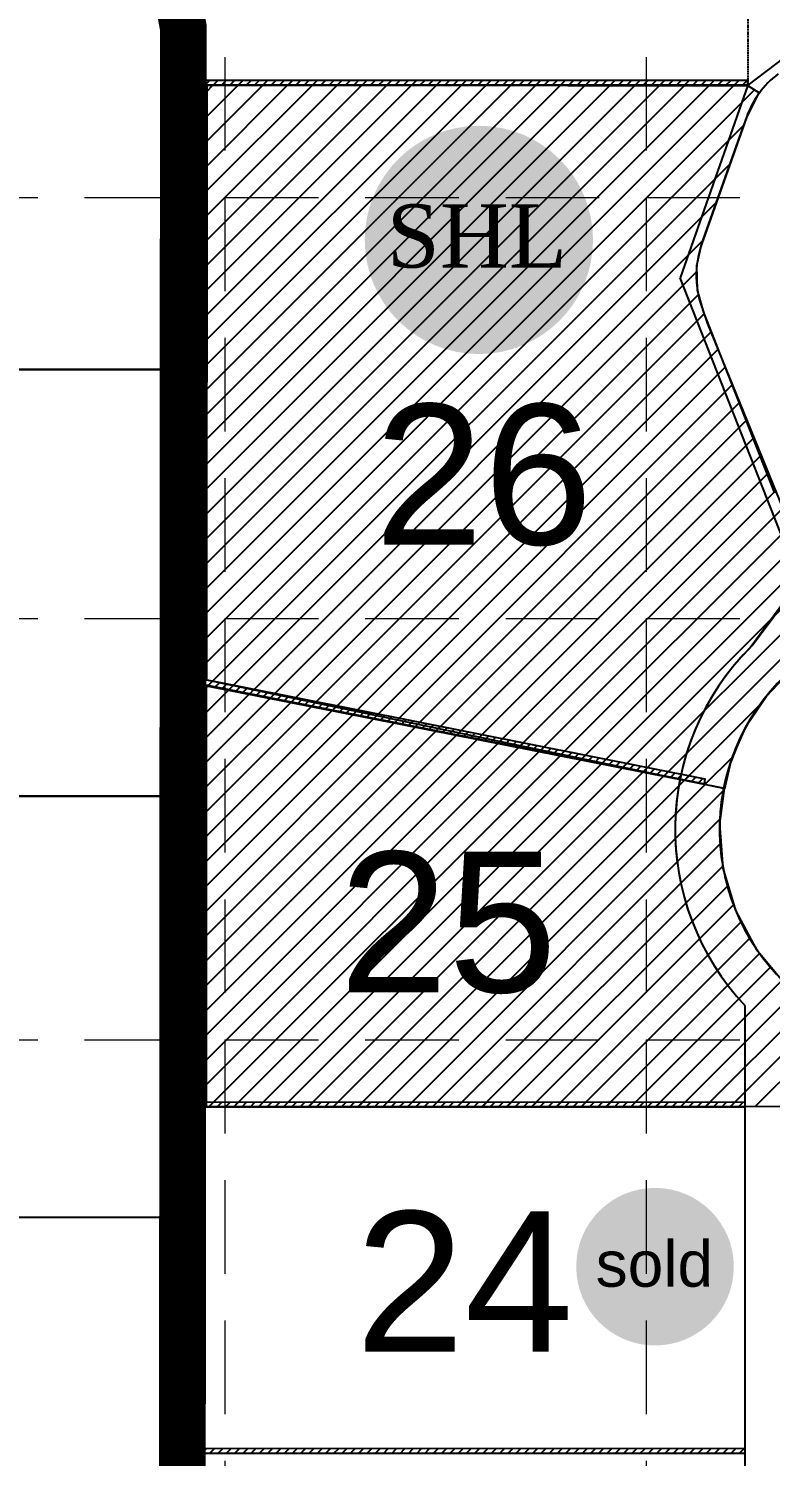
# Model space of a CAD drawing. Header units: inches. Extents: x 2468858 to 2474627, y 7110391 to 7114000.
# Drawn here: x 2471700.9 to 2471859.4, y 7112196.2 to 7112501.3 of the extents above; entities that cross this region are included whole.
import ezdxf
from ezdxf.enums import TextEntityAlignment as Align

# ---------------------------------------------------------------- set-up
doc = ezdxf.new("R2010")
doc.units = ezdxf.units.IN
doc.header["$MEASUREMENT"] = 0
for name, pattern in [('DASHED2', [0.625, 0.5, -0.125]), ('HIDDEN', [0.375, 0.25, -0.125]), ('PHANTOM2', [3.15, 1.9, -0.25, 0.25, -0.25, 0.25, -0.25])]:
    doc.linetypes.add(name, pattern=pattern)
for name, color, linetype in [('100-YR_FP', 150, 'DASHED2'), ('BASE', 7, 'Continuous'), ('BDY', 250, 'PHANTOM2'), ('EROSION BLANKET', 84, 'Continuous'), ('ESMT', 250, 'HIDDEN'), ('fut-apvmt', 157, 'Continuous'), ('fut-arow', 157, 'Continuous'), ('fut-lotno', 157, 'Continuous'), ('fut-lots', 157, 'Continuous'), ('fut-pvmt', 157, 'Continuous'), ('fut-srow', 157, 'Continuous'), ('FUTURE', 250, 'Continuous'), ('GRID', 254, 'HIDDEN'), ('LOT', 250, 'Continuous'), ('PWall 2', 7, 'Continuous'), ('SODDED LOT', 2, 'Continuous')]:
    doc.layers.add(name, color=color, linetype=linetype)
doc.styles.add('DRHorton', font='dutcheb.ttf')
doc.styles.add('ryland', font='ARIAL.TTF', dxfattribs={"height": 25})
doc.styles.get("Standard").update_dxf_attribs({"font": 'ARIAL.TTF'})
pattern_1 = [(45, (0, 0), (-2.651650429449553, 2.651650429449553), [])]
pattern_2 = [(45, (0, 0), (-0.8838834764831843, 0.8838834764831844), [])]

# ---------------------------------------------------------------- blocks, each defined once
blk = doc.blocks.new('Sold')
h = blk.add_hatch(color=7)
h.paths.add_polyline_path([(38.78496247210744, 18.77409050585028, 1), (0.5207856342430404, 18.77409050585028, 1)])
h.paths.add_polyline_path([(2.416219880599712, 10.89449421479345), (36.58703529336928, 10.89449421479345), (36.58703529336928, 27.85845966292506), (2.416219880599712, 27.85845966292506)], flags=24)
at = {"layer": 'BASE', "color": 7, "style": 'ryland'}
blk.add_text('sold', height=11.12714691139804, dxfattribs=at).set_placement((19.50162758698563, 13.90398517682713), align=Align.CENTER)

msp = doc.modelspace()

# ---------------------------------------------------------------- hatches: boundary and pattern name
h = msp.add_hatch(color=162)
h.paths.add_polyline_path([(2471821.530534129, 7112456.145969509, 1), (2471772.743708664, 7112456.145969509, 1)])
h.paths.add_polyline_path([(2471775.160387328, 7112446.099484239), (2471818.728176976, 7112446.099484239), (2471818.728176976, 7112467.728540184), (2471775.160387328, 7112467.728540184)], flags=24)
at = {"layer": 'PWall 2'}
h = msp.add_hatch(dxfattribs=at)
h.set_pattern_fill('ANSI31', color=4, scale=10, style=0)
h.set_pattern_definition(pattern_2)
h.paths.add_polyline_path([(2471734.113029145, 7112490.247164012), (2471734.112774422, 7112489.247164045), (2471854.612770514, 7112489.216469961), (2471854.613025236, 7112490.216469929)])
h = msp.add_hatch(dxfattribs=at)
h.set_pattern_fill('ANSI31', color=4, scale=10, style=0)
h.set_pattern_definition(pattern_2)
h.paths.add_polyline_path([(2471734.080368537, 7112362.026916278), (2471845.31683623, 7112339.903294232), (2471845.511903761, 7112340.884084045), (2471734.080628235, 7112363.046451071)])
h = msp.add_hatch(dxfattribs=at)
h.set_pattern_fill('ANSI31', color=4, scale=10, style=0)
h.set_pattern_definition(pattern_2)
h.paths.add_polyline_path([(2471734.057400594, 7112271.858499559), (2471734.057145872, 7112270.858499591), (2471854.057141979, 7112270.827932869), (2471854.057396702, 7112271.827932836)])
h = msp.add_hatch(dxfattribs=at)
h.set_pattern_fill('ANSI31', color=4, scale=10, style=0)
h.set_pattern_definition(pattern_2)
h.paths.add_polyline_path([(2471734.038551115, 7112197.858501961), (2471734.038296392, 7112196.858501993), (2471854.038292499, 7112196.82793527), (2471854.038547222, 7112197.827935237)])
at = {"layer": 'SODDED LOT'}
h = msp.add_hatch(dxfattribs=at)
h.set_pattern_fill('ANSI31', color=256, scale=30, style=0)
h.set_pattern_definition(pattern_1)
h.paths.add_polyline_path([(2473645.389732527, 7113690.662114829), (2473644.980261281, 7113704.579298063), (2473380.054956657, 7113706.216613738), (2473375.550821241, 7113692.299430504), (2473381.692825544, 7113694.755404015), (2473634.334105463, 7113693.936746178)])
h.paths.add_polyline_path([(2473661.809035309, 7113026.940515365), (2473687.470569496, 7113025.60790142), (2473728.462364588, 7113019.277967558), (2473771.120504986, 7113012.614889023), (2473800.781245369, 7113000.621337084), (2473816.111506274, 7112991.959328819), (2473817.619227148, 7112992.300124087), (2473826.575664139, 7112958.986996626), (2473778.330737143, 7112869.434752566), (2473754.227276703, 7112818.273463425), (2473704.86338264, 7112707.307095521), (2473675.949419809, 7112628.519839324), (2473649.367239338, 7112551.597371821), (2473609.353558484, 7112401.128993845), (2473621.993643042, 7112397.241045596), (2473660.238003101, 7112541.41898547), (2473686.990365984, 7112623.568564006), (2473721.047678514, 7112713.975947259), (2473756.535975297, 7112795.800357839), (2473776.214982778, 7112842.137003127), (2473803.694870643, 7112892.799998729), (2473821.263967139, 7112931.75420674), (2473838.193511305, 7112953.920266058), (2473843.824646424, 7112970.357589094), (2473841.572192376, 7112984.993566972), (2473834.364358742, 7112995.80167317), (2473821.750641833, 7113003.45741653), (2473803.505805903, 7113011.563496179), (2473780.756061879, 7113020.119912117), (2473754.177165291, 7113027.775655476), (2473717.912745276, 7113032.729363472), (2473683.74981727, 7113037.761860267), (2473675.215761692, 7113037.54026622), (2473668.455002985, 7113034.659614121), (2473663.024249125, 7113029.009084909)])
h.paths.add_polyline_path([(2473971.464658855, 7113199.839788438), (2473953.302563901, 7113211.943771617), (2473941.194500598, 7113192.085680273), (2473861.097211496, 7113065.572481684), (2473810.525347476, 7113087.499865325), (2473761.172093838, 7113101.509023178), (2473720.95832148, 7113106.990869088), (2473697.201214122, 7113110.438458554), (2473674.116111585, 7113113.73521317), (2473679.512626134, 7113105.343470139), (2473686.707984233, 7113099.948777562), (2473703.497142397, 7113097.551135438), (2473742.471973274, 7113092.15644286), (2473787.442933217, 7113083.165282688), (2473826.417764094, 7113069.978255408), (2473851.001878775, 7113058.589461925), (2473862.394522389, 7113053.194769348), (2473874.386780521, 7113053.494473512), (2473885.779424136, 7113058.289757762), (2473895.972838718, 7113069.678551245), (2473937.945742176, 7113137.711634419), (2473969.870961414, 7113198.612899031)])
h.paths.add_polyline_path([(2474189.416848989, 7113705.551672944), (2474212.712554675, 7113695.293942509), (2474173.054402458, 7113585.508445853), (2474125.455321901, 7113471.585122614), (2474078.43520281, 7113374.029138847), (2473995.236334419, 7113231.37643518), (2473980.717756049, 7113211.838787461), (2473961.731921558, 7113224.119598124), (2474019.247830035, 7113316.225651658), (2474060.011540129, 7113393.259801997), (2474123.11153083, 7113524.999362424), (2474155.499133685, 7113608.173918095)])
h.paths.add_polyline_path([(2472149.873040067, 7113580.614364911), (2472139.148570076, 7113587.251089433), (2472148.340979824, 7113599.503492412), (2472129.956160329, 7113617.371573845), (2472301.037052448, 7113620.945195421), (2472421.049006891, 7113670.46532596), (2472435.85899769, 7113657.702404355), (2472418.495562422, 7113656.681375915), (2472386.322136353, 7113644.428972937), (2472349.55251346, 7113630.645014077), (2472301.037052448, 7113613.797961084), (2472253.542959565, 7113608.182273815), (2472206.048850584, 7113607.671755188), (2472182.046466134, 7113606.650726748), (2472168.768551675, 7113602.566586546), (2472156.001313231, 7113590.314183568)])
h.paths.add_polyline_path([(2472770.944190936, 7113693.310005479), (2472783.830598921, 7113696.401701207), (2473029.187968581, 7113695.371135965), (2473046.198032273, 7113689.703022722), (2473045.682575309, 7113705.676788392), (2472771.459647899, 7113707.222640663)])
h.paths.add_polyline_path([(2472613.25566626, 7113048.108286493), (2472742.648741046, 7113047.886798215), (2472742.87030657, 7112984.098059427), (2472740.21153638, 7112975.017022381), (2472732.235258004, 7112966.821947263), (2472722.708037058, 7112964.607055664), (2472628.32199311, 7112964.828543942), (2472620.345698637, 7112967.707900377), (2472615.692870926, 7112974.131069267), (2472614.141928356, 7112982.326153199), (2472613.25566626, 7112995.17249098)])
h.paths.add_polyline_path([(2471336.502572813, 7111475.409809669), (2471335.525215156, 7111275.421962208), (2470491.65566758, 7111254.319009608), (2470479.591502068, 7111328.940815985), (2470466.019325927, 7111461.601797266), (2470553.434748502, 7111470.895737706), (2470638.396353825, 7111473.121047513)])
h.paths.add_polyline_path([(2473446.669957869, 7112356.475347456), (2473471.901222884, 7112308.470748853), (2473532.944617408, 7112257.211597308), (2473501.202056119, 7112186.425154553), (2473329.466624929, 7112103.434151486), (2473116.221671941, 7112035.902252859), (2473103.199095489, 7112106.688704428), (2473072.634820429, 7112126.647161367), (2472815.113577552, 7111934.940749092), (2472802.328841163, 7111780.662735707), (2472622.312020224, 7111675.221525958), (2472617.639440922, 7111803.674150622), (2472501.02186258, 7111721.103260465), (2472320.823848562, 7111594.383918859), (2472182.918964897, 7111519.021362038), (2472068.917578947, 7111484.097246471), (2471932.851412254, 7111463.87801703), (2471923.657763002, 7111337.048341138), (2471693.816274129, 7111327.857780699), (2471696.080720789, 7111477.568776118), (2471836.918788149, 7111477.568776118), (2471858.778358393, 7111468.515732496), (2471876.578292554, 7111467.891380405), (2471898.125588052, 7111477.880952163), (2471906.24486022, 7111490.367923471), (2471909.367655969, 7111504.103581333), (2471908.118540889, 7111517.839248009), (2471903.746613962, 7111528.765339089), (2471899.686993976, 7111538.754910847), (2471899.784287061, 7111997.707666175), (2471902.817580898, 7112006.804471558), (2471908.608402881, 7112013.144673789), (2471915.226505843, 7112016.452595808), (2471926.256650618, 7112016.452595808), (2472502.649622258, 7112016.183062139), (2472510.043268945, 7112014.973606925), (2472516.227046173, 7112010.270138641), (2472519.856654546, 7112006.238600693), (2472597.233053336, 7111900.261805157), (2472601.632957659, 7111894.002533538), (2472601.971406885, 7111890.788304878), (2472601.971406885, 7111885.882386665), (2472602.140639546, 7111880.638123489), (2472603.494452546, 7111873.533002687), (2472605.525163997, 7111864.059502408), (2472610.940432095, 7111855.262674425), (2472618.724860869, 7111847.650040586), (2472625.66315853, 7111842.744122374), (2472634.124501853, 7111839.529902527), (2472648.17031374, 7111837.161523051), (2472661.031561385, 7111839.360725639), (2472670.846717708, 7111843.928307705), (2472681.248111553, 7111852.179554768), (2472689.31751377, 7111863.682023061), (2472693.243782347, 7111876.126810323), (2472698.537852622, 7111882.815669956), (2472979.470702941, 7112088.657853922), (2473047.701133173, 7112135.28063855), (2473102.112741889, 7112161.182180669), (2473168.61581742, 7112185.356962128), (2473235.478462052, 7112199.354265083), (2473286.974207946, 7112219.373627111), (2473338.946776884, 7112250.355984651), (2473378.045397276, 7112286.581494795), (2473406.654136052, 7112322.330358708), (2473434.970834597, 7112369.644376445)])
h.paths.add_polyline_path([(2469394.724905486, 7112321.676320895), (2469408.624455795, 7112317.353478573), (2469404.609023354, 7112306.546368362), (2469398.27700456, 7112300.525261207), (2469390.555033954, 7112297.128740351), (2469383.91413698, 7112297.746287995), (2469371.404554579, 7112301.14280885), (2469261.633598829, 7112337.75058437), (2469252.632829416, 7112344.02173733), (2469246.905061208, 7112352.883145862), (2469243.904799371, 7112361.062910974), (2469244.313932571, 7112369.379003008), (2469247.041438941, 7112379.876369851), (2469254.132952285, 7112392.282348847), (2469258.633353089, 7112404.824654765), (2469259.860720493, 7112413.958725954), (2469268.320051632, 7112441.055400455), (2469285.096009874, 7112497.600902268), (2469297.506818222, 7112549.941326289), (2469306.039247956, 7112604.220294979), (2469344.047345504, 7112603.832582519), (2469331.636537156, 7112539.473248536), (2469306.039247956, 7112437.894047284), (2469285.483846126, 7112378.574895947), (2469297.11898197, 7112353.373947457)])
h.paths.add_polyline_path([(2469215.249860867, 7111699.106633643), (2469133.159785945, 7111698.798917507), (2469133.122198361, 7111837.419818805), (2469136.778737795, 7111854.071763973), (2469131.497062569, 7111869.09912977), (2469132.541562757, 7111935.145816794), (2469148.787656804, 7112051.428643761), (2469175.431265205, 7112146.923470601), (2469214.079204837, 7112259.785767239), (2469218.218491184, 7112266.725430682), (2469223.725257278, 7112271.91577831), (2469228.760029568, 7112275.218729204), (2469234.8961422, 7112277.106125937), (2469242.605637269, 7112277.420690591), (2469249.213759802, 7112276.005145244), (2469256.451228871, 7112274.117739696), (2469362.495975355, 7112239.200851651), (2469368.946761254, 7112235.111484717), (2469372.093493935, 7112231.493969169), (2469374.61088008, 7112225.045354115), (2469375.554899885, 7112217.023898166), (2469372.565503838, 7112206.800489645), (2469260.699317991, 7112244.705763931), (2469237.570864979, 7112231.808533822), (2469223.882593913, 7112159.458214063), (2469213.797885519, 7112077.451070585), (2469211.78526762, 7111997.375764284), (2469212.590317999, 7111919.312397252)])
edge = h.paths.add_edge_path()
edge.add_line((2469946.693352725, 7111538.54450183), (2469944.938068919, 7111523.504258705))
edge.add_line((2469944.938068919, 7111523.504258705), (2469929.501468153, 7111368.536078713))
edge.add_line((2469929.501468153, 7111368.536078713), (2469627.824585896, 7111363.407253159))
edge.add_line((2469627.824585896, 7111363.407253159), (2469640.137924086, 7111528.555502986))
edge.add_line((2469640.137924086, 7111528.555502986), (2469611.098240044, 7111528.957837955))
edge.add_line((2469611.098240044, 7111528.957837955), (2469563.639690367, 7111542.057650204))
edge.add_line((2469563.639690367, 7111542.057650204), (2469395.722320586, 7111608.84997947))
edge.add_line((2469395.722320586, 7111608.84997947), (2469312.312575388, 7111524.841385443))
edge.add_line((2469312.312575388, 7111524.841385443), (2469259.937199554, 7111580.219713042))
edge.add_line((2469259.937199554, 7111580.219713042), (2469329.015193574, 7111646.449177034))
edge.add_line((2469329.015193574, 7111646.449177034), (2469327.644462137, 7111656.688979689))
edge.add_line((2469327.644462137, 7111656.688979689), (2469327.34236099, 7111668.014065214))
edge.add_line((2469327.34236099, 7111668.014065214), (2469328.701824201, 7111676.31913087))
edge.add_line((2469328.701824201, 7111676.31913087), (2469331.571809244, 7111684.926192343))
edge.add_line((2469331.571809244, 7111684.926192343), (2469335.650214973, 7111692.023248289))
edge.add_line((2469335.650214973, 7111692.023248289), (2469336.858635659, 7111699.724304683))
edge.add_line((2469336.858635659, 7111699.724304683), (2469350.604390777, 7111699.875306998))
edge.add_line((2469350.604390777, 7111699.875306998), (2469349.093868944, 7111695.194270473))
edge.add_line((2469349.093868944, 7111695.194270473), (2469344.260202298, 7111688.248216842))
edge.add_line((2469344.260202298, 7111688.248216842), (2469339.879679325, 7111679.792157685))
edge.add_arc((2469382.622613292, 7111662.984783349), 45.92870819232868, 158.5342579015488, 290.6103541808063)
edge.add_arc((2469402.887360178, 7111601.899039513), 18.5547117138763, 61.36080111762749, 102.75749779923768, ccw=False)
edge.add_line((2469411.780492812, 7111618.183680091), (2469554.002781286, 7111560.868790985))
edge.add_line((2469554.002781286, 7111560.868790985), (2469580.433838745, 7111552.504944425))
edge.add_line((2469580.433838745, 7111552.504944425), (2469597.927792269, 7111547.752760883))
edge.add_line((2469597.927792269, 7111547.752760883), (2469618.844453434, 7111543.76092142))
edge.add_line((2469618.844453434, 7111543.76092142), (2469652.775771097, 7111539.882862535))
edge.add_line((2469652.775771097, 7111539.882862535), (2469702.998577661, 7111539.882862535))
edge.add_line((2469702.998577661, 7111539.882862535), (2469903.741159914, 7111540.586038681))
edge.add_line((2469903.741159914, 7111540.586038681), (2469929.647166319, 7111539.769460959))
edge.add_line((2469929.647166319, 7111539.769460959), (2469946.693352725, 7111538.54450183))
at = {"layer": 'SODDED LOT', "linetype": 'Continuous', "ltscale": 300}
h = msp.add_hatch(dxfattribs=at)
h.set_pattern_fill('ANSI31', color=256, scale=30, style=0)
h.set_pattern_definition(pattern_1)
h.paths.add_polyline_path([(2473499.250884448, 7113199.920769706), (2473457.182810623, 7113199.920769706), (2473369.804848279, 7113199.895742773), (2473369.80642898, 7113163.472679074), (2473369.638394347, 7113150.651434059), (2473369.190281332, 7113137.494265215), (2473383.305531386, 7113137.214328689), (2473498.586990355, 7113130.68038028), (2473498.819508258, 7113138.969907672), (2473499.245785915, 7113153.186059828), (2473499.298351946, 7113199.868729575)])
h.paths.add_polyline_path([(2472496.752873851, 7112937.5881522), (2472496.342294716, 7112808.985320765), (2472417.216827295, 7112809.159385161), (2472416.220738202, 7112808.080767415), (2472368.18536607, 7112808.10205848), (2472368.129514662, 7112937.636625509)])
h.paths.add_polyline_path([(2473204.750021788, 7112780.682216627), (2473205.328728537, 7112780.103765662), (2473207.478217388, 7112775.80668928), (2473208.056924137, 7112771.261710172), (2473206.899510639, 7112766.303554218), (2473199.012203961, 7112743.845257646), (2473182.985871841, 7112698.170570697), (2473174.992704738, 7112675.135200867), (2473173.617061628, 7112671.560144345), (2473171.085895661, 7112666.005044037), (2473167.729340729, 7112662.099971764), (2473163.712487022, 7112659.734930732), (2473158.925274413, 7112657.479894949), (2473154.908420706, 7112656.874878753), (2473147.204847182, 7112658.029904296), (2473130.036908567, 7112661.60496927), (2473111.968745679, 7112664.297101595), (2473092.755489457, 7112665.919144431), (2473081.142704811, 7112666.294793555), (2473081.142704811, 7112680.419281712), (2473081.207978433, 7112794.916642416), (2473152.46662629, 7112795.049485483), (2473194.525215914, 7112785.045887812), (2473200.839865346, 7112783.274934296), (2473204.746767405, 7112780.822852612)])
h.paths.add_polyline_path([(2472761.261638986, 7112788.675131323), (2472761.267016466, 7112666.570554698), (2472633.089011817, 7112666.557732726), (2472633.189572245, 7112788.465795938), (2472761.260523198, 7112788.695129204)])
edge = h.paths.add_edge_path()
edge.add_line((2472938.466409251, 7112551.460824391), (2472913.506672344, 7112547.829062128))
edge.add_line((2472913.506672344, 7112547.829062128), (2472806.366268931, 7112532.294038731))
edge.add_line((2472806.366268931, 7112532.294038731), (2472804.621470331, 7112545.521715743))
edge.add_line((2472804.621470331, 7112545.521715743), (2472803.872543864, 7112551.131518625))
edge.add_line((2472803.872543864, 7112551.131518625), (2472802.050104988, 7112577.566249307))
edge.add_line((2472802.050104988, 7112577.566249307), (2472801.032939892, 7112578.540609293))
edge.add_line((2472801.032939892, 7112578.540609293), (2472800.547819895, 7112598.669854256))
edge.add_line((2472800.547819895, 7112598.669854256), (2472801.025206859, 7112617.280037863))
edge.add_line((2472801.025206859, 7112617.280037863), (2472801.598086713, 7112625.010419092))
edge.add_arc((2472817.342486338, 7112623.843639719), 15.78757402729651, 87.19165958542669, 175.7616958682836, ccw=False)
edge.add_line((2472818.116001104, 7112639.61225312), (2472859.17210135, 7112639.325943643))
edge.add_line((2472859.17210135, 7112639.325943643), (2472915.187065159, 7112639.45430705))
edge.add_arc((2472915.232669104, 7112619.553749297), 19.90061000543274, 0.49829362806252675, 90.13129828110442, ccw=False)
edge.add_line((2472935.132526519, 7112619.726820023), (2472935.128326815, 7112607.80241151))
edge.add_line((2472935.128326815, 7112607.80241151), (2472935.199210372, 7112599.582707657))
edge.add_line((2472935.199210372, 7112599.582707657), (2472935.233381392, 7112592.458416054))
edge.add_line((2472935.233381392, 7112592.458416054), (2472935.35604063, 7112589.791691012))
edge.add_line((2472935.35604063, 7112589.791691012), (2472935.708877714, 7112578.971155388))
edge.add_line((2472935.708877714, 7112578.971155388), (2472935.920412597, 7112574.701202083))
edge.add_line((2472935.920412597, 7112574.701202083), (2472937.065707393, 7112562.271994988))
edge.add_line((2472937.065707393, 7112562.271994988), (2472938.483719468, 7112551.418817008))
edge.add_line((2472938.483719468, 7112551.418817008), (2472938.466409251, 7112551.460824391))
edge = h.paths.add_edge_path()
edge.add_line((2471965.290372266, 7112666.771801337), (2471945.841793173, 7112666.771801337))
edge.add_line((2471945.841793173, 7112666.771801337), (2471905.019357613, 7112666.694362374))
edge.add_line((2471905.019357613, 7112666.694362374), (2471897.751050041, 7112666.758649729))
edge.add_arc((2471897.931389513, 7112687.147772066), 20.38991986258097, 177.7513421682232, 269.4932385508123, ccw=False)
edge.add_line((2471877.557170793, 7112687.947799292), (2471877.663945544, 7112711.496715721))
edge.add_line((2471877.663945544, 7112711.496715721), (2471877.727421505, 7112779.916811677))
edge.add_arc((2471893.317249539, 7112779.765574075), 15.5905615974897, 97.98937836270551, 179.4441885804615, ccw=False)
edge.add_line((2471891.150324863, 7112795.204811375), (2471965.406631217, 7112795.30773369))
edge.add_line((2471965.406631217, 7112795.30773369), (2471965.148512169, 7112781.891699628))
edge.add_line((2471965.148512169, 7112781.891699628), (2471965.336878946, 7112666.734324328))
edge.add_line((2471965.336878946, 7112666.734324328), (2471965.290372266, 7112666.771801337))
h.paths.add_polyline_path([(2471738.973153136, 7112489.180897773), (2471738.907910509, 7112362.111335826), (2471849.679306307, 7112338.95049324), (2471850.881010405, 7112344.249737312), (2471852.259427489, 7112347.676584686), (2471854.344727514, 7112352.375249961), (2471858.621342957, 7112358.663687613), (2471863.528161883, 7112363.849038429), (2471867.323919021, 7112368.057400626), (2471869.112713777, 7112372.113124729), (2471869.602529385, 7112376.403938038), (2471868.901054919, 7112381.049075596), (2471865.349903391, 7112390.821387546), (2471846.062571218, 7112438.24578766), (2471845.043763434, 7112441.106836997), (2471843.830916949, 7112445.422668788), (2471843.73388985, 7112450.708347096), (2471844.672670811, 7112455.185252268), (2471852.535523128, 7112477.256751278), (2471854.390381855, 7112482.342095784), (2471857.040177824, 7112487.586366815), (2471854.766573011, 7112488.989278179), (2471738.9944306, 7112489.187270725)])
h.paths.add_polyline_path([(2472036.20761987, 7112493.126650435), (2472036.177942998, 7112488.528566218), (2472036.170024, 7112358.635685508), (2471963.208280133, 7112358.716251781), (2471962.064968961, 7112493.205069852), (2472036.254374503, 7112493.204182372)])
h.paths.add_polyline_path([(2472258.222467441, 7112493.119559048), (2472258.222467441, 7112487.976705843), (2472259.242871422, 7112358.603854561), (2472333.101972606, 7112358.583949654), (2472332.220096853, 7112493.109898195), (2472258.222405453, 7112493.119068821)])
h.paths.add_polyline_path([(2472440.06873145, 7112320.105355661), (2472440.007951977, 7112331.649449443), (2472366.161248442, 7112331.563871021), (2472366.004418185, 7112197.033578056), (2472440.078882025, 7112197.064775088), (2472440.043254282, 7112203.012192238), (2472440.113053045, 7112320.02093519)])
h.paths.add_polyline_path([(2472303.287812336, 7113176.063170855), (2472269.95566425, 7113176.063170855), (2472173.809464796, 7113176.043333566), (2472173.842427044, 7113112.039582842), (2472193.898769876, 7113112.039582842), (2472303.222740177, 7113112.102247377), (2472303.272873169, 7113175.98742233)])
h.paths.add_polyline_path([(2472005.287852777, 7113112.169247885), (2471995.422981642, 7113112.169247885), (2471872.78353361, 7113112.166931986), (2471872.841136185, 7113048.017009092), (2471896.4889384, 7113048.196533603), (2472005.209918058, 7113048.148043389), (2472005.347315, 7113112.227770847)])
edge = h.paths.add_edge_path()
edge.add_line((2472807.607475037, 7112126.621030497), (2472816.958866554, 7112133.329068659))
edge.add_line((2472816.958866554, 7112133.329068659), (2472856.163315963, 7112079.662134737))
edge.add_line((2472856.163315963, 7112079.662134737), (2472864.149757341, 7112068.758716941))
edge.add_arc((2472848.686809846, 7112055.909191599), 20.10505027937197, -53.27134564890298, 39.72617804194982, ccw=False)
edge.add_line((2472860.710153659, 7112039.795462972), (2472849.328910602, 7112031.379626055))
edge.add_line((2472849.328910602, 7112031.379626055), (2472763.808921896, 7111968.934907094))
edge.add_line((2472763.808921896, 7111968.934907094), (2472748.845223249, 7111988.432486106))
edge.add_line((2472748.845223249, 7111988.432486106), (2472705.952612796, 7112047.15078673))
edge.add_line((2472705.952612796, 7112047.15078673), (2472698.750772119, 7112048.295441437))
edge.add_line((2472698.750772119, 7112048.295441437), (2472694.755412836, 7112049.389230864))
edge.add_line((2472694.755412836, 7112049.389230864), (2472696.765815564, 7112052.543402144))
edge.add_line((2472696.765815564, 7112052.543402144), (2472698.114571274, 7112057.325532793))
edge.add_line((2472698.114571274, 7112057.325532793), (2472698.459923279, 7112059.120363746))
edge.add_line((2472698.459923279, 7112059.120363746), (2472698.535285486, 7112063.112949991))
edge.add_line((2472698.535285486, 7112063.112949991), (2472698.535285486, 7112064.594475173))
edge.add_line((2472698.535285486, 7112064.594475173), (2472697.765453484, 7112067.830125562))
edge.add_line((2472697.765453484, 7112067.830125562), (2472701.836996319, 7112067.967820186))
edge.add_line((2472701.836996319, 7112067.967820186), (2472722.980256518, 7112064.725593993))
edge.add_line((2472722.980256518, 7112064.725593993), (2472807.654245168, 7112126.587618991))
edge.add_line((2472807.654245168, 7112126.587618991), (2472807.607475037, 7112126.621030497))
h = msp.add_hatch(dxfattribs=at)
h.set_pattern_fill('ANSI31', color=256, scale=30, style=0)
h.set_pattern_definition(pattern_1)
h.paths.add_polyline_path([(2471849.568898053, 7112338.949276591), (2471848.587246981, 7112331.4189835), (2471849.284726514, 7112321.877553879), (2471851.975667112, 7112312.853674944), (2471856.422205644, 7112304.605026167), (2471865.741569738, 7112293.383170459), (2471867.869933518, 7112288.347341372), (2471868.27202604, 7112285.219104494), (2471868.589883627, 7112283.003030842), (2471868.470892616, 7112270.989215413), (2471738.914212972, 7112270.877547605), (2471738.933830142, 7112360.86494113), (2471849.595450585, 7112338.964990715)])

# ---------------------------------------------------------------- linework, layer by layer
at = {"layer": '100-YR_FP'}
msp.add_spline([(2471066.293918265, 7111427.945977896), (2471094.248971129, 7111429.27318628), (2471123.565412043, 7111433.414471773), (2471151.388005197, 7111439.941236279), (2471180.104016904, 7111446.118279297), (2471208.058098215, 7111450.267601039), (2471235.459121235, 7111452.906256704), (2471261.876914017, 7111454.349933939), (2471292.834783148, 7111454.265834826), (2471306.753101911, 7111453.060892524), (2471319.89973619, 7111450.021155527), (2471329.897491472, 7111441.984713472), (2471331.862823904, 7111426.140451814), (2471330.106006502, 7111411.742244132), (2471326.52191125, 7111383.467898255), (2471325.793184337, 7111368.69689481), (2471327.52099831, 7111350.311785135), (2471332.196214064, 7111338.661070155), (2471341.30987156, 7111330.376633673), (2471358.466492512, 7111325.604662533), (2471370.295068326, 7111325.056209042), (2471385.177891274, 7111325.675293662), (2471414.824410529, 7111327.708433239), (2471430.988601897, 7111328.030936352), (2471458.65219169, 7111327.542471059), (2471486.598367151, 7111326.646575428), (2471528.520939291, 7111325.348786656), (2471556.82883583, 7111324.639923117), (2471585.872225089, 7111324.133834256), (2471624.640225187, 7111324.019827204), (2471653.038547329, 7111324.723572272), (2471680.904746826, 7111327.361200325), (2471692.655922919, 7111330.615795504), (2471698.981042359, 7111335.750091809), (2471700.038908092, 7111340.571849002), (2471698.866183224, 7111369.909075577), (2471698.863637884, 7111384.906014746), (2471699.170496556, 7111399.272325946), (2471700.391532185, 7111413.55897223), (2471702.662427236, 7111425.400364905), (2471707.902134645, 7111438.869134034), (2471715.789735586, 7111448.541765368), (2471724.80228223, 7111454.163896731), (2471732.389115946, 7111456.95945362), (2471758.741001788, 7111456.931333633), (2471787.519639025, 7111456.931333633), (2471816.956104358, 7111456.931333633), (2471831.78430602, 7111456.931333633), (2471846.547773257, 7111452.612248791), (2471861.361210955, 7111448.29315831), (2471872.775815796, 7111447.429341341), (2471887.469497253, 7111449.156975278), (2471905.578707774, 7111456.931333633), (2471920.162772861, 7111457.795156241), (2471934.776622138, 7111456.931333633), (2471948.713125388, 7111459.522790179), (2471977.655287719, 7111461.250424115), (2471992.242009115, 7111462.978063691), (2472006.084907051, 7111466.433331565), (2472049.61528573, 7111472.480055984), (2472078.506459729, 7111478.526780402), (2472119.792236136, 7111488.892595303), (2472173.47776651, 7111508.04335698), (2472219.339193478, 7111526.183530236), (2472271.199279305, 7111550.37043355), (2472310.958672504, 7111575.421148193), (2472351.582392189, 7111600.471868476), (2472387.884451331, 7111623.794949182), (2472425.050836958, 7111649.709486433), (2472449.252212843, 7111670.441116234), (2472478.976504996, 7111692.433813122), (2472517.871562338, 7111717.484533405), (2472553.309276252, 7111743.399065016), (2472591.340007108, 7111771.041236204), (2472625.049058679, 7111797.819590423), (2472636.285406078, 7111804.73013745), (2472640.842884174, 7111809.62122718), (2472643.60924703, 7111812.939332942), (2472644.928755278, 7111814.232129742), (2472648.588709011, 7111813.966363264), (2472653.252011448, 7111813.808359032), (2472660.207441847, 7111813.571349869), (2472663.764190303, 7111813.887358333), (2472683.82381262, 7111823.734127674), (2472694.195824163, 7111834.099942575), (2472702.839173363, 7111844.465757475), (2472708.288521882, 7111854.831572376), (2472722.09992999, 7111864.987879044), (2472735.057709675, 7111871.013243969), (2472761.403802001, 7111885.055014515), (2472785.982777763, 7111900.493927335), (2472797.566473764, 7111909.087628992), (2472819.23997282, 7111928.450725591), (2472829.561393169, 7111938.921169433), (2472839.76469327, 7111949.674886696), (2472849.877622413, 7111960.475738443), (2472869.490675757, 7111977.869096866), (2472883.775291195, 7111988.234911766), (2472895.011638595, 7111996.87309273), (2472911.434001137, 7112008.966541567), (2472920.077350337, 7112017.604722531), (2472932.178033594, 7112028.34881798), (2472940.821373422, 7112036.156101039), (2472950.329058479, 7112040.063986268), (2472973.666089136, 7112055.612708619), (2472985.766781764, 7112063.387066974), (2472997.003129164, 7112072.025247938), (2473008.239476563, 7112079.799606293), (2473018.611497478, 7112083.254879807), (2473025.526174963, 7112082.391062838), (2473031.576516591, 7112083.254879807), (2473039.686464278, 7112085.234079062), (2473044.868762539, 7112083.845638754), (2473052.066913168, 7112083.225824705), (2473056.494851835, 7112083.667338702), (2473069.867052248, 7112089.649187151), (2473082.851699186, 7112096.760872824), (2473095.65519854, 7112104.206073124), (2473103.287236589, 7112108.156334947), (2473106.824793313, 7112109.439820096), (2473116.008312641, 7112110.077413583), (2473122.375498475, 7112108.278037606), (2473131.057947512, 7112102.742159943), (2473141.904597276, 7112092.6515592), (2473150.950526501, 7112085.696236241), (2473158.161469961, 7112082.872029069), (2473163.899311155, 7112081.937708901), (2473166.855187703, 7112081.792811029), (2473174.063741949, 7112083.477324078), (2473175.778515243, 7112084.67028183), (2473180.547524806, 7112089.168259224), (2473182.050383468, 7112090.22984883), (2473195.746109591, 7112095.873066197), (2473205.153022514, 7112100.075010113), (2473211.691802636, 7112104.201295644), (2473221.661169196, 7112111.848462971), (2473225.208416798, 7112113.901943458), (2473233.477867035, 7112116.569767907), (2473247.483557253, 7112117.503044516), (2473262.463883657, 7112117.267689973), (2473266.82870132, 7112117.233187957), (2473286.200587991, 7112119.065108474), (2473294.693140431, 7112122.286463167), (2473305.467198392, 7112132.842260344), (2473308.126662418, 7112138.303676642), (2473311.202003666, 7112148.261248296), (2473313.696672178, 7112162.585206348), (2473315.246945659, 7112177.367757348), (2473316.419029549, 7112192.235328767), (2473317.541075358, 7112206.734147544), (2473319.353769885, 7112210.524724714), (2473328.048902779, 7112218.249255977), (2473335.77792303, 7112224.042662884), (2473344.473055925, 7112230.801629148), (2473354.134319786, 7112236.595036055), (2473372.490725704, 7112253.009674858), (2473387.948747883, 7112267.493183665), (2473400.508386322, 7112280.045551198), (2473410.169650184, 7112291.748189271), (2473420.797045012, 7112306.231698078), (2473432.390561646, 7112322.646336881), (2473443.98407828, 7112340.99211132), (2473448.81470563, 7112349.682213221), (2473457.509847686, 7112367.062422661), (2473462.340475036, 7112374.786959563), (2473468.137233353, 7112381.545931468), (2473481.66300276, 7112385.408197099), (2473499.05327771, 7112382.511496466), (2473513.545178084, 7112380.580360831), (2473524.172572912, 7112377.683660197), (2473533.833836773, 7112374.786959563), (2473544.46122244, 7112373.821394566), (2473592.732957236, 7112352.748789812), (2473604.072078438, 7112348.971273227), (2473618.245975359, 7112346.138132968), (2473644.70392483, 7112343.304992709), (2473661.712597471, 7112344.249374676), (2473673.996650021, 7112350.860031519), (2473682.500986341, 7112356.526306397), (2473694.785029729, 7112361.248204948), (2473706.124150931, 7112363.136963241), (2473715.573418599, 7112363.136963241), (2473728.802384173, 7112365.970103499), (2473735.416876121, 7112373.525136669), (2473750.535695229, 7112391.468348908), (2473758.095109364, 7112401.856527977), (2473765.654523498, 7112420.744116542), (2473774.253809194, 7112428.843101317), (2473798.020396446, 7112438.344238112), (2473810.695918198, 7112444.678325548), (2473823.371430788, 7112449.428891125), (2473837.631381307, 7112452.595934844), (2473866.151291507, 7112457.346500421), (2473881.995689115, 7112462.097065998)], degree=3, dxfattribs=at)
at = {"layer": 'BDY', "linetype": 'Continuous', "ltscale": 40, "const_width": 10}
msp.add_lwpolyline([(2471733.275884776, 7111462.503909633), (2471733.984614559, 7112501.45802232), (2471711.647888881, 7112620.144220538)], dxfattribs=at)
at = {"layer": 'ESMT', "color": 157}
msp.add_line((2471854.64278012, 7112607.029316389), (2471854.612770514, 7112489.216469961), dxfattribs=at)
at = {"layer": 'fut-apvmt'}
for p, q in [((2471854.307505266, 7112482.333571977), (2471844.72874311, 7112455.155596537)), ((2471860.410307463, 7112402.041617907), (2471844.984938117, 7112441.172890245))]:
    msp.add_line(p, q, dxfattribs=at)
for centre, start, end in [((2471873.170242983, 7112475.685480083), 127.2202394520244, 160.5852102408577), ((2471863.591480827, 7112448.507504644), 160.5852102408577, 201.5141330338406)]:
    msp.add_arc(centre, 20, start, end, dxfattribs=at)
at = {"layer": 'fut-arow'}
for p, q in [((2471879.617609434, 7112508.210101278), (2471854.612770514, 7112489.216469961)), ((2471854.612770514, 7112489.216469961), (2471840.113456483, 7112448.077333797)), ((2471865.744491701, 7112383.056199005), (2471840.113456483, 7112448.077333797))]:
    msp.add_line(p, q, dxfattribs=at)
at = {"layer": 'fut-lots', "color": 7}
for p, q in [((2471854.612770514, 7112489.216469961), (2471734.112774422, 7112489.247164045)), ((2471840.118645074, 7112340.883798003), (2471734.080328237, 7112361.868706988)), ((2471854.057141979, 7112270.827932869), (2471734.057145872, 7112270.858499591)), ((2471854.038292499, 7112196.82793527), (2471734.038296392, 7112196.858501993))]:
    msp.add_line(p, q, dxfattribs=at)
at = {"layer": 'fut-pvmt'}
msp.add_arc((2471894.072268324, 7112330.206413572), 45.5, 130.6909150360653, 225.9855553908924, dxfattribs=at)
at = {"layer": 'fut-srow', "color": 7}
for p, q in [((2471855.541304344, 7112369.453895208), (2471865.744491701, 7112383.056199005)), ((2471854.006551167, 7112072.216610849), (2471854.062654051, 7112292.467431528))]:
    msp.add_line(p, q, dxfattribs=at)
msp.add_arc((2471894.072268324, 7112330.206413572), 55, 134.4721895418818, 223.3271636995336, dxfattribs=at)
at = {"layer": 'FUTURE', "color": 7}
for p, q in [((2471613.475814241, 7112428.498735844), (2471734.097378132, 7112428.468010793)), ((2471865.297473654, 7112382.78578335), (2471855.081520837, 7112368.997044724)), ((2471604.07415164, 7112337.301127703), (2471734.074147421, 7112337.268013754)), ((2471854.054268235, 7112259.210267575), (2471854.062739584, 7112292.467407358)), ((2471854.057209681, 7112270.757908701), (2471734.057213574, 7112270.788475423))]:
    msp.add_line(p, q, dxfattribs=at)
for radius, start, end in [(55, 135.1474555530048, 223.3271636995328), (45.5, 131.3045793955482, 225.9855553538234)]:
    msp.add_arc((2471894.072353856, 7112330.2063894), radius, start, end, dxfattribs=at)
at = {"layer": 'GRID', "color": 252, "linetype": 'HIDDEN', "lineweight": 0, "ltscale": 80}
for p, q in [((2471742.867820264, 7113905.225988539), (2471742.867820264, 7110754.828490639)), ((2471832.867820265, 7113905.225988539), (2471832.867820265, 7110754.828490639)), ((2468952.867820237, 7112465.225988525), (2474532.867820291, 7112465.225988525)), ((2468952.867820237, 7112375.225988524), (2474532.867820291, 7112375.225988524)), ((2468952.867820237, 7112285.225988523), (2474532.867820291, 7112285.225988523))]:
    msp.add_line(p, q, dxfattribs=at)
at = {"layer": 'LOT', "color": 7}
for p, q in [((2471613.471549291, 7112428.565963309), (2471734.093113181, 7112428.535238283)), ((2471604.06988671, 7112337.368355162), (2471734.069882492, 7112337.33524124)), ((2471604.046961687, 7112247.368358082), (2471734.046957469, 7112247.335244161))]:
    msp.add_line(p, q, dxfattribs=at)
at = {"layer": 'PWall 2', "color": 4}
for points in [[(2471734.113029145, 7112490.247164012), (2471734.112774422, 7112489.247164045), (2471854.612770514, 7112489.216469961), (2471854.613025236, 7112490.216469929), (2471734.113029145, 7112490.247164012)], [(2471734.080368537, 7112362.026916278), (2471845.31683623, 7112339.903294232), (2471845.511903761, 7112340.884084045), (2471734.080628235, 7112363.046451071), (2471734.080368537, 7112362.026916278)], [(2471734.057400594, 7112271.858499559), (2471734.057145872, 7112270.858499591), (2471854.057141979, 7112270.827932869), (2471854.057396702, 7112271.827932836), (2471734.057400594, 7112271.858499559)], [(2471734.038551115, 7112197.858501961), (2471734.038296392, 7112196.858501993), (2471854.038292499, 7112196.82793527), (2471854.038547222, 7112197.827935237), (2471734.038551115, 7112197.858501961)]]:
    msp.add_lwpolyline(points, dxfattribs=at)
at = {"layer": 'SODDED LOT', "linetype": 'Continuous', "ltscale": 300}
for points in [[(2471738.973153136, 7112489.180897773), (2471738.907910509, 7112362.111335826), (2471849.679306307, 7112338.95049324), (2471850.881010405, 7112344.249737312), (2471852.259427489, 7112347.676584686), (2471854.344727514, 7112352.375249961), (2471858.621342957, 7112358.663687613), (2471863.528161883, 7112363.849038429), (2471867.323919021, 7112368.057400626), (2471869.112713777, 7112372.113124729), (2471869.602529385, 7112376.403938038), (2471868.901054919, 7112381.049075596), (2471865.349903391, 7112390.821387546), (2471846.062571218, 7112438.24578766), (2471845.043763434, 7112441.106836997), (2471843.830916949, 7112445.422668788), (2471843.73388985, 7112450.708347096), (2471844.672670811, 7112455.185252268), (2471852.535523128, 7112477.256751278), (2471854.390381855, 7112482.342095784), (2471857.040177824, 7112487.586366815), (2471854.766573011, 7112488.989278179), (2471738.9944306, 7112489.187270725)], [(2471849.568898053, 7112338.949276591), (2471848.587246981, 7112331.4189835), (2471849.284726514, 7112321.877553879), (2471851.975667112, 7112312.853674944), (2471856.422205644, 7112304.605026167), (2471865.741569738, 7112293.383170459), (2471867.869933518, 7112288.347341372), (2471868.27202604, 7112285.219104494), (2471868.589883627, 7112283.003030842), (2471868.470892616, 7112270.989215413), (2471738.914212972, 7112270.877547605), (2471738.933830142, 7112360.86494113), (2471849.595450585, 7112338.964990715)]]:
    msp.add_lwpolyline(points, close=True, dxfattribs=at)

# ---------------------------------------------------------------- block references
at = {"layer": 'EROSION BLANKET', "xscale": 0.8800000000628643, "yscale": 0.8800000001210719, "zscale": 0.8800000000000001}
msp.add_blockref('Sold', (2471817.478667208, 7112220.211263363), dxfattribs=at)

# ---------------------------------------------------------------- texts
at = {"layer": 'BASE', "color": 162, "style": 'DRHorton'}
msp.add_text('SHL', height=13.51407570296255, dxfattribs=at).set_placement((2471796.713638087, 7112450.244404729), align=Align.CENTER)
at = {"layer": 'fut-lotno', "color": 7}
for s, p in [('26', (2471798.138598033, 7112406.062158588)), ('25', (2471790.546270559, 7112310.396571322)), ('24', (2471794.047701356, 7112233.773217433))]:
    msp.add_text(s, height=30, dxfattribs=at).set_placement(p, align=Align.MIDDLE)

doc.saveas('drawing.dxf')
